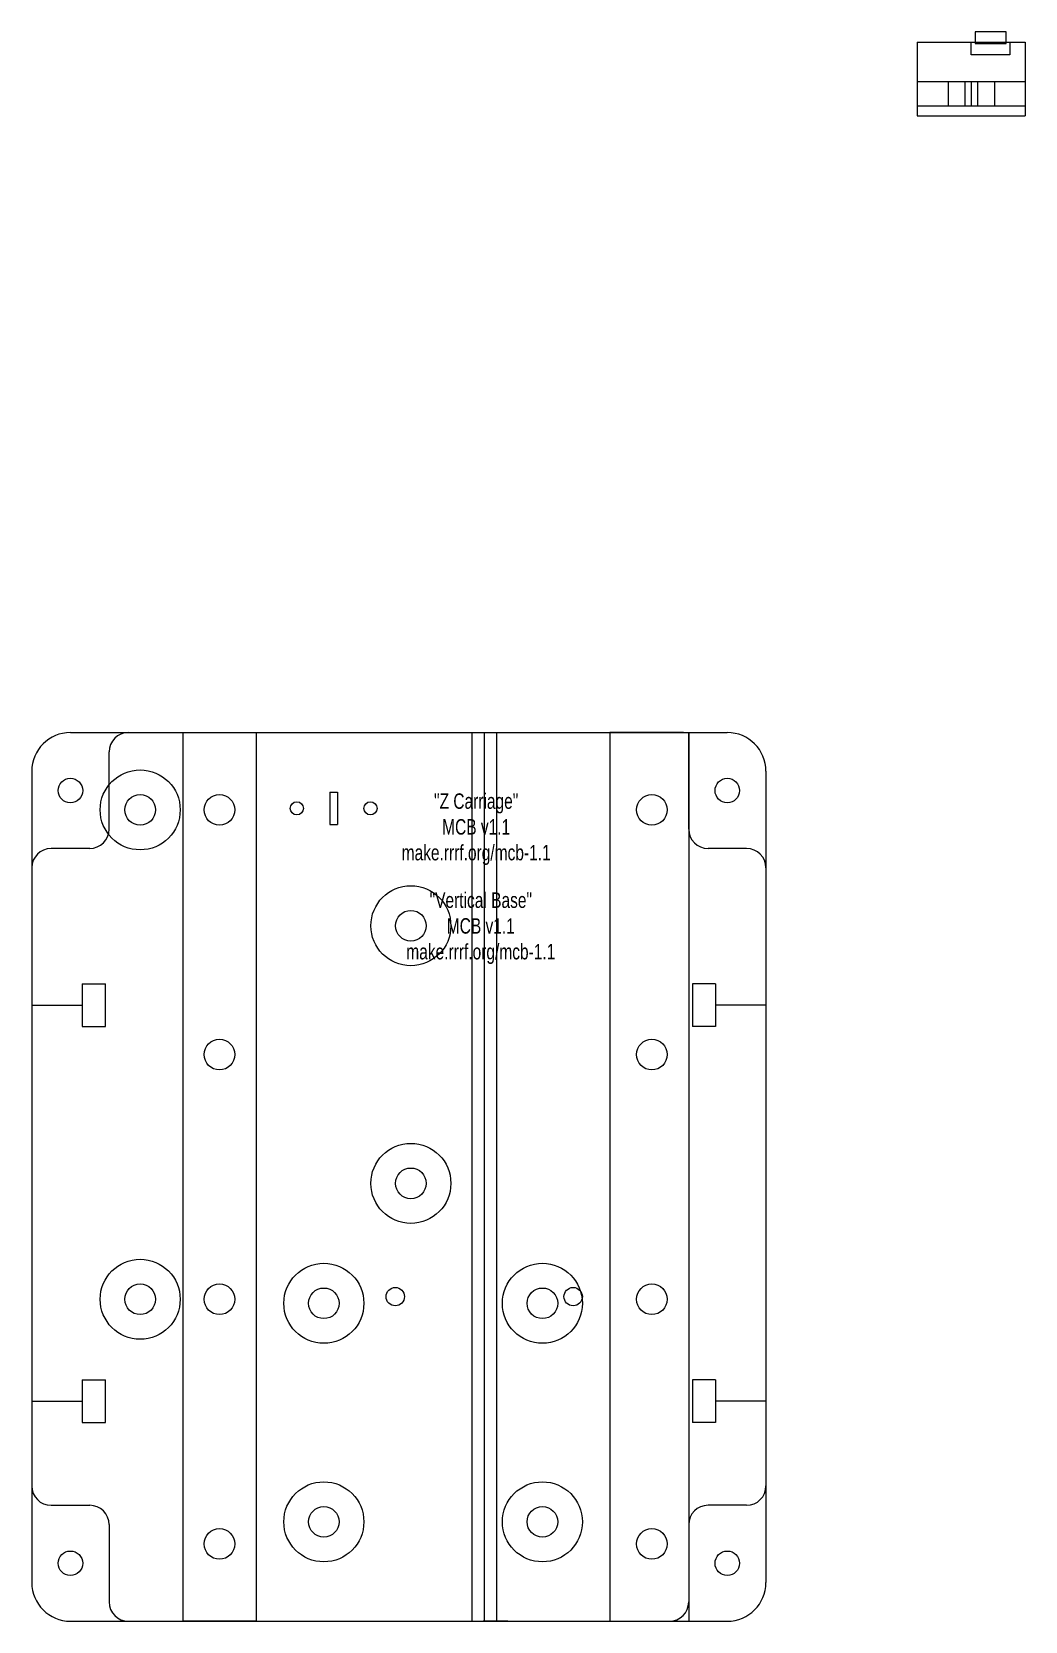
# Model space of a CAD drawing. Header units: millimetres. Extents: x -95 to 162, y -115 to 296.
import ezdxf

# ---------------------------------------------------------------- set-up
doc = ezdxf.new("R2010")
doc.units = ezdxf.units.MM
for name, color, linetype, lineweight in [('Opto Endstop', 7, 'CONTINUOUS', 0), ('Vertical Base', 1, 'CONTINUOUS', 0), ('Vertical Base Text', 34, 'CONTINUOUS', 0), ('Z Drive', 76, 'CONTINUOUS', 0), ('Z Rails', 81, 'CONTINUOUS', 0), ('Z Stage', 3, 'CONTINUOUS', 0), ('Z Text', 72, 'CONTINUOUS', 0)]:
    doc.layers.add(name, color=color, linetype=linetype, lineweight=lineweight)
doc.styles.get("Standard").update_dxf_attribs({"font": 'txt', "width": 0.75})

msp = doc.modelspace()

# ---------------------------------------------------------------- linework, layer by layer
at = {"layer": 'Opto Endstop'}
for p, q in [((157.12, 296.39), (149.12, 296.39)), ((149.12, 296.39), (149.12, 293.39)), ((157.12, 293.39), (157.12, 296.39)), ((134.15, 293.72), (134.15, 274.67)), ((134.15, 293.72), (162.09, 293.72)), ((148.12, 293.72), (158.12, 293.72)), ((148.12, 290.39), (148.12, 293.72)), ((149.12, 293.39), (157.12, 293.39)), ((158.12, 293.72), (158.12, 290.39)), ((162.09, 293.72), (162.09, 274.67)), ((158.12, 290.39), (148.12, 290.39)), ((134.15, 283.56), (162.09, 283.56)), ((142.12, 283.56), (142.12, 277.21)), ((146.47, 283.56), (146.47, 277.21)), ((148.12, 283.56), (148.12, 277.21)), ((149.77, 283.56), (149.77, 277.21)), ((154.12, 283.56), (154.12, 277.21)), ((134.15, 277.21), (162.09, 277.21)), ((134.15, 274.67), (162.09, 274.67))]:
    msp.add_line(p, q, dxfattribs=at)
at = {"layer": 'Vertical Base'}
for p, q in [((-70, 115), (75, 115)), ((75, 90), (75, 115)), ((-75, 90), (-75, 110)), ((-80, 85), (-90, 85)), ((90, 85), (80, 85)), ((-95, 80), (-95, -80)), ((95, 80), (95, -80)), ((-81.95, 50), (-75.95, 50)), ((-81.95, 50), (-81.95, 38.89)), ((-75.95, 38.89), (-75.95, 50)), ((81.95, 50), (75.95, 50)), ((75.95, 50), (75.95, 38.89)), ((81.95, 50), (81.95, 38.89)), ((-81.95, 38.89), (-75.95, 38.89)), ((81.95, 38.89), (75.95, 38.89)), ((-81.95, -52.49), (-75.95, -52.49)), ((-81.95, -52.49), (-81.95, -63.6)), ((-75.95, -63.6), (-75.95, -52.49)), ((81.95, -52.49), (75.95, -52.49)), ((75.95, -52.49), (75.95, -63.6)), ((81.95, -52.49), (81.95, -63.6)), ((-81.95, -63.6), (-75.95, -63.6)), ((81.95, -63.6), (75.95, -63.6)), ((-90, -85), (-80, -85)), ((90, -85), (80, -85)), ((-75, -90), (-75, -110)), ((75, -90), (75, -110)), ((-70, -115), (70, -115))]:
    msp.add_line(p, q, dxfattribs=at)
for centre, radius in [((-46.43, 95), 3.97), ((65.47, 95), 3.97), ((-26.41, 95.39), 1.7), ((-7.36, 95.39), 1.7), ((-46.43, 31.67), 3.97), ((65.47, 31.67), 3.97), ((-46.43, -31.67), 3.97), ((-19.42, -32.72), 3.96), ((37.15, -32.72), 3.96), ((65.47, -31.67), 3.97), ((-19.42, -89.28), 3.96), ((37.15, -89.28), 3.96), ((-46.43, -95), 3.97), ((65.47, -95), 3.97)]:
    msp.add_circle(centre, radius, dxfattribs=at)
for centre, start, end in [((-70, 110), 90, 180), ((-80, 90), 270, 0), ((80, 90), 180, 270), ((-90, 80), 90, 180), ((90, 80), 0, 90), ((-90, -80), 180, 270), ((90, -80), 270, 0), ((-80, -90), 0, 90), ((80, -90), 90, 180), ((-70, -110), 180, 270), ((70, -110), 270, 0)]:
    msp.add_arc(centre, 5, start, end, dxfattribs=at)
at = {"layer": 'Vertical Base Text'}
for p, q in [((-95, 44.44), (-81.95, 44.44)), ((95, 44.44), (81.95, 44.44)), ((-95, -58.04), (-81.95, -58.04)), ((95, -58.04), (81.95, -58.04))]:
    msp.add_line(p, q, dxfattribs=at)
for centre in [(-19.42, -32.72), (37.15, -32.72), (-19.42, -89.28), (37.15, -89.28)]:
    msp.add_circle(centre, 10.35, dxfattribs=at)
at = {"layer": 'Z Drive'}
for p, q in [((18.91, 115.01), (18.91, -114.99)), ((21.83, 115), (28.18, 115)), ((22.08, 115.01), (22.08, -114.99)), ((25.26, 115.01), (25.26, -114.99)), ((28.18, -115), (21.83, -115))]:
    msp.add_line(p, q, dxfattribs=at)
at = {"layer": 'Z Rails'}
for p, q in [((-55.95, 115), (-55.95, -115)), ((-55.95, 115), (-55.95, 115)), ((-55.95, 115), (-36.9, 115)), ((-36.9, 115), (-36.9, -115)), ((54.62, 115), (54.62, -115)), ((73.68, 115), (54.62, 115)), ((75, 115), (75, -115)), ((-75, -115), (-55.95, -115)), ((-36.9, -115), (-55.95, -115)), ((54.62, -115), (73.68, -115))]:
    msp.add_line(p, q, dxfattribs=at)
at = {"layer": 'Z Stage'}
for p, q in [((-85, 115), (85, 115)), ((-95, 105), (-95, -105)), ((95, 105), (95, -105)), ((-17.88, 99.56), (-17.88, 91.21)), ((-17.88, 99.56), (-15.88, 99.56)), ((-15.88, 99.56), (-15.88, 91.21)), ((-17.88, 91.21), (-15.88, 91.21)), ((-85, -115), (85, -115))]:
    msp.add_line(p, q, dxfattribs=at)
for centre, radius in [((-85, 100), 3.17), ((85, 100), 3.17), ((-66.95, 95), 3.97), ((3.1, 65), 3.97), ((3.1, -1.67), 3.97), ((-66.95, -31.67), 3.97), ((-0.94, -30.99), 2.38), ((45.1, -30.99), 2.38), ((-85, -100), 3.17), ((85, -100), 3.17)]:
    msp.add_circle(centre, radius, dxfattribs=at)
for centre, start, end in [((-85, 105), 90, 180), ((85, 105), 0, 90), ((-85, -105), 180, 270), ((85, -105), 270, 0)]:
    msp.add_arc(centre, 10, start, end, dxfattribs=at)
at = {"layer": 'Z Text'}
for centre in [(-66.95, 95), (3.1, 65), (3.1, -1.67), (-66.95, -31.67)]:
    msp.add_circle(centre, 10.35, dxfattribs=at)

# ---------------------------------------------------------------- texts
at = {"layer": 'Vertical Base Text', "insert": (21.2, 64.36), "char_height": 4, "width": 100, "attachment_point": 5}
msp.add_mtext('"Vertical\\~Base"\\PMCB\\~v1.1\\Pmake.rrrf.org/mcb-1.1', dxfattribs=at)
at = {"layer": 'Z Text', "insert": (20, 90), "char_height": 4, "width": 100, "attachment_point": 5}
msp.add_mtext('"Z\\~Carriage"\\PMCB\\~v1.1\\Pmake.rrrf.org/mcb-1.1', dxfattribs=at)

doc.saveas('drawing.dxf')
